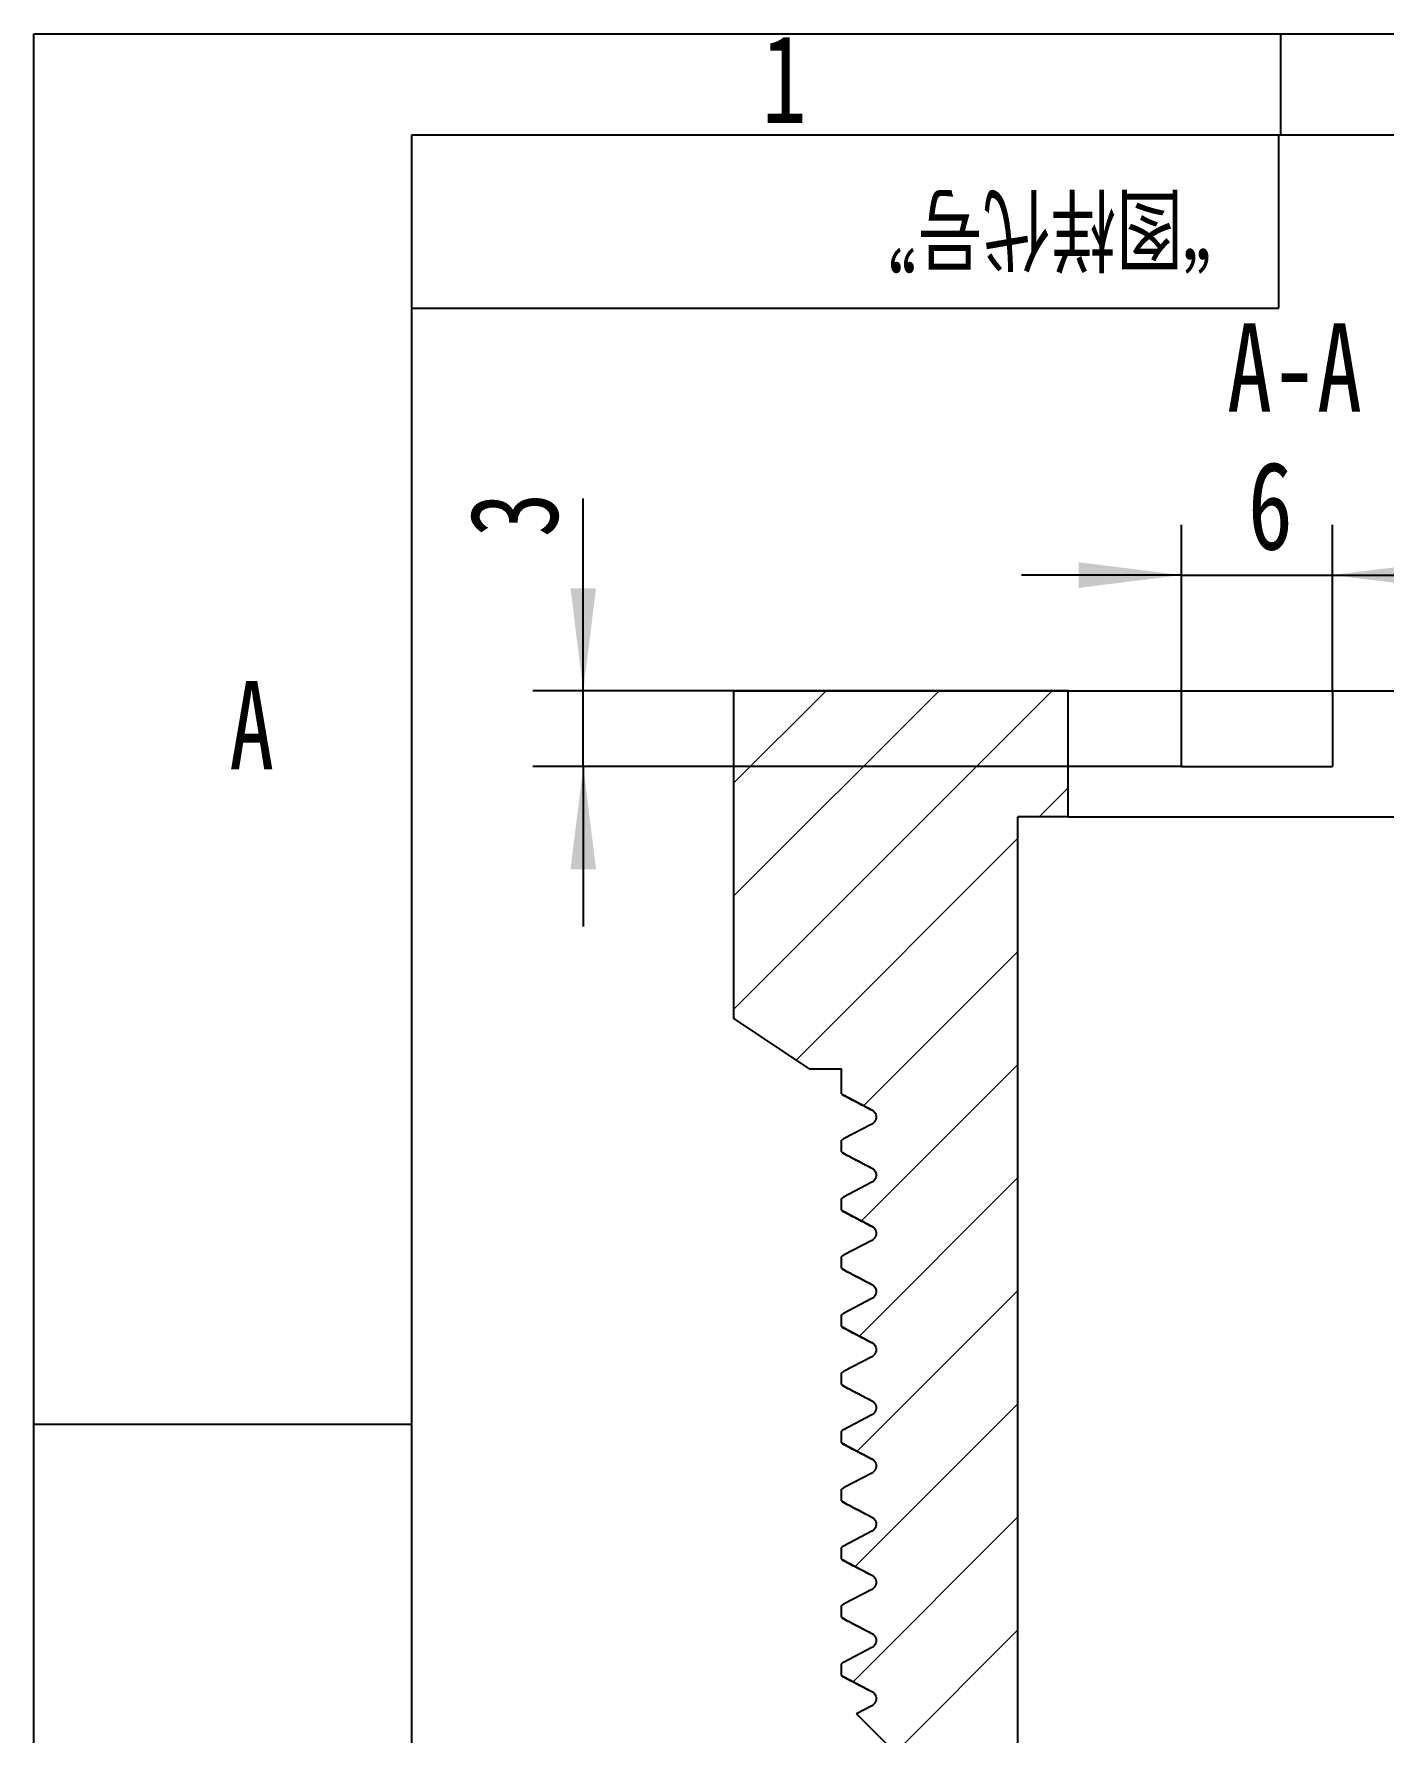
# Model space of a CAD drawing. Header units: millimetres. Extents: x 0 to 297, y 0 to 210.
# Drawn here: x 0 to 53.6, y 142.8 to 210.2 of the extents above; entities that cross this region are included whole.
import ezdxf

# ---------------------------------------------------------------- set-up
doc = ezdxf.new("R2010")
doc.units = ezdxf.units.MM
doc.layers.add('图框', color=7, linetype='Continuous')
doc.layers.add('粗实线层', color=7, linetype='Continuous', lineweight=25)
doc.styles.add('SLDTEXTSTYLE1', font='HYSWLONGFANGSONG.TTF')
doc.styles.add('SLDTEXTSTYLE2', font='长仿宋体', dxfattribs={"bigfont": 'bigfont'})
doc.dimstyles.new('SLDDIMSTYLE2', dxfattribs={"dimtxt": 3.5, "dimasz": 4.08, "dimexe": 0, "dimexo": 0.0625, "dimgap": 0.875, "dimtad": 2, "dimrnd": 1e-09, "dimzin": 12, "dimdsep": 46, "dimtxsty": 'SLDTEXTSTYLE1', "dimsah": 1, "dimcen": 0.09, "dimadec": 0, "dimazin": 3, "dimtfac": 1, "dimtmove": 0, "dimatfit": 0, "dimfxl": 0, "dimfrac": 2, "dimtolj": 1, "dimtzin": 12, "dimarcsym": 0})

# ---------------------------------------------------------------- blocks, each defined once
blk = doc.blocks.new('_D_14')
at = {"layer": '图框'}
for p, q in [((45.568, 184.107), (45.568, 190.71)), ((51.568, 184.107), (51.568, 190.71)), ((45.568, 188.71), (39.218, 188.71)), ((45.568, 188.71), (51.568, 188.71)), ((51.568, 188.71), (57.918, 188.71))]:
    blk.add_line(p, q, dxfattribs=at)
for points in [[(45.568, 188.71), (41.488, 189.218), (41.488, 188.202)], [(51.568, 188.71), (55.648, 188.202), (55.648, 189.218)]]:
    blk.add_solid(points, dxfattribs=at)
at = {"layer": '图框', "insert": (48.201, 193.222), "char_height": 3.5, "attachment_point": 1, "style": 'SLDTEXTSTYLE1'}
blk.add_mtext('6', dxfattribs=at)
blk = doc.blocks.new('_D_15')
at = {"layer": '图框'}
for p, q in [((21.812, 184.107), (21.812, 191.745)), ((41.068, 184.107), (19.812, 184.107)), ((21.812, 181.107), (21.812, 184.107)), ((45.568, 181.107), (19.812, 181.107)), ((21.812, 181.107), (21.812, 174.757))]:
    blk.add_line(p, q, dxfattribs=at)
for points in [[(21.812, 184.107), (22.32, 188.187), (21.304, 188.187)], [(21.812, 181.107), (21.304, 177.027), (22.32, 177.027)]]:
    blk.add_solid(points, dxfattribs=at)
at = {"layer": '图框', "insert": (17.3, 190.209), "char_height": 3.5, "attachment_point": 1, "rotation": 90, "style": 'SLDTEXTSTYLE1'}
blk.add_mtext('3', dxfattribs=at)

msp = doc.modelspace()

# ---------------------------------------------------------------- hatches: boundary and pattern name
at = {"layer": '图框', "linetype": 'Continuous', "lineweight": 18}
h = msp.add_hatch(dxfattribs=at)
h.set_pattern_fill('ANSI31', color=256, angle=3e-322, style=0)
edge = h.paths.add_edge_path(flags=0)
edge.add_line((27.7834955, 184.1067164), (27.7834955, 171.1067164))
edge.add_line((27.7834955, 171.1067164), (30.7834955, 169.1067164))
edge.add_line((30.7834955, 169.1067164), (32.0681052, 169.1067164))
edge.add_line((32.0681052, 169.1067164), (32.0681052, 168.120132))
edge.add_spline(control_points=[(32.0681052, 168.120132), (32.0894789, 168.100061), (32.1132146, 168.0833169), (32.1387309, 168.070034)], knot_values=[0, 0, 0, 0, 0.255892698, 0.255892698, 0.255892698, 0.255892698], weights=[0.944747067, 0.9568310271, 0.9752486714, 1], degree=3, periodic=0)
edge.add_line((32.1387309, 168.070034), (33.2752514, 167.4783989))
edge.add_spline(control_points=[(33.2752514, 167.4783989), (33.534583, 167.3433993), (33.534583, 167.0510335), (33.2752514, 166.916034)], knot_values=[0, 0, 0, 0, 1, 1, 1, 1], weights=[1, 0.6411657422, 0.6411657422, 1], degree=3, periodic=0)
edge.add_line((33.2752514, 166.916034), (32.1387309, 166.3243989))
edge.add_spline(control_points=[(32.1387309, 166.3243989), (32.1132146, 166.3111159), (32.0894789, 166.2943718), (32.0681052, 166.2743008)], knot_values=[0, 0, 0, 0, 0.255892698, 0.255892698, 0.255892698, 0.255892698], weights=[1, 0.9752486714, 0.9568310271, 0.944747067], degree=3, periodic=0)
edge.add_line((32.0681052, 166.2743008), (32.0681052, 165.811132))
edge.add_spline(control_points=[(32.0681052, 165.811132), (32.0894789, 165.791061), (32.1132146, 165.7743169), (32.1387309, 165.761034)], knot_values=[0, 0, 0, 0, 0.255892698, 0.255892698, 0.255892698, 0.255892698], weights=[0.944747067, 0.9568310271, 0.9752486714, 1], degree=3, periodic=0)
edge.add_line((32.1387309, 165.761034), (33.2752514, 165.1693989))
edge.add_spline(control_points=[(33.2752514, 165.1693989), (33.534583, 165.0343993), (33.534583, 164.7420335), (33.2752514, 164.607034)], knot_values=[0, 0, 0, 0, 1, 1, 1, 1], weights=[1, 0.6411657422, 0.6411657422, 1], degree=3, periodic=0)
edge.add_line((33.2752514, 164.607034), (32.1387309, 164.0153989))
edge.add_spline(control_points=[(32.1387309, 164.0153989), (32.1132146, 164.0021159), (32.0894789, 163.9853718), (32.0681052, 163.9653008)], knot_values=[0, 0, 0, 0, 0.255892698, 0.255892698, 0.255892698, 0.255892698], weights=[1, 0.9752486714, 0.9568310271, 0.944747067], degree=3, periodic=0)
edge.add_line((32.0681052, 163.9653008), (32.0681052, 163.502132))
edge.add_spline(control_points=[(32.0681052, 163.502132), (32.0894789, 163.482061), (32.1132146, 163.4653169), (32.1387309, 163.452034)], knot_values=[0, 0, 0, 0, 0.255892698, 0.255892698, 0.255892698, 0.255892698], weights=[0.944747067, 0.9568310271, 0.9752486714, 1], degree=3, periodic=0)
edge.add_line((32.1387309, 163.452034), (33.2752514, 162.8603989))
edge.add_spline(control_points=[(33.2752514, 162.8603989), (33.534583, 162.7253993), (33.534583, 162.4330335), (33.2752514, 162.298034)], knot_values=[0, 0, 0, 0, 1, 1, 1, 1], weights=[1, 0.6411657422, 0.6411657422, 1], degree=3, periodic=0)
edge.add_line((33.2752514, 162.298034), (32.1387309, 161.7063989))
edge.add_spline(control_points=[(32.1387309, 161.7063989), (32.1132146, 161.6931159), (32.0894789, 161.6763718), (32.0681052, 161.6563008)], knot_values=[0, 0, 0, 0, 0.255892698, 0.255892698, 0.255892698, 0.255892698], weights=[1, 0.9752486714, 0.9568310271, 0.944747067], degree=3, periodic=0)
edge.add_line((32.0681052, 161.6563008), (32.0681052, 161.193132))
edge.add_spline(control_points=[(32.0681052, 161.193132), (32.0894789, 161.173061), (32.1132146, 161.1563169), (32.1387309, 161.143034)], knot_values=[0, 0, 0, 0, 0.255892698, 0.255892698, 0.255892698, 0.255892698], weights=[0.944747067, 0.9568310271, 0.9752486714, 1], degree=3, periodic=0)
edge.add_line((32.1387309, 161.143034), (33.2752514, 160.5513989))
edge.add_spline(control_points=[(33.2752514, 160.5513989), (33.534583, 160.4163993), (33.534583, 160.1240335), (33.2752514, 159.989034)], knot_values=[0, 0, 0, 0, 1, 1, 1, 1], weights=[1, 0.6411657422, 0.6411657422, 1], degree=3, periodic=0)
edge.add_line((33.2752514, 159.989034), (32.1387309, 159.3973989))
edge.add_spline(control_points=[(32.1387309, 159.3973989), (32.1132146, 159.3841159), (32.0894789, 159.3673718), (32.0681052, 159.3473008)], knot_values=[0, 0, 0, 0, 0.255892698, 0.255892698, 0.255892698, 0.255892698], weights=[1, 0.9752486714, 0.9568310271, 0.944747067], degree=3, periodic=0)
edge.add_line((32.0681052, 159.3473008), (32.0681052, 158.884132))
edge.add_spline(control_points=[(32.0681052, 158.884132), (32.0894789, 158.864061), (32.1132146, 158.8473169), (32.1387309, 158.834034)], knot_values=[0, 0, 0, 0, 0.255892698, 0.255892698, 0.255892698, 0.255892698], weights=[0.944747067, 0.9568310271, 0.9752486714, 1], degree=3, periodic=0)
edge.add_line((32.1387309, 158.834034), (33.2752514, 158.2423989))
edge.add_spline(control_points=[(33.2752514, 158.2423989), (33.534583, 158.1073993), (33.534583, 157.8150335), (33.2752514, 157.680034)], knot_values=[0, 0, 0, 0, 1, 1, 1, 1], weights=[1, 0.6411657422, 0.6411657422, 1], degree=3, periodic=0)
edge.add_line((33.2752514, 157.680034), (32.1387309, 157.0883989))
edge.add_spline(control_points=[(32.1387309, 157.0883989), (32.1132146, 157.0751159), (32.0894789, 157.0583718), (32.0681052, 157.0383008)], knot_values=[0, 0, 0, 0, 0.255892698, 0.255892698, 0.255892698, 0.255892698], weights=[1, 0.9752486714, 0.9568310271, 0.944747067], degree=3, periodic=0)
edge.add_line((32.0681052, 157.0383008), (32.0681052, 156.575132))
edge.add_spline(control_points=[(32.0681052, 156.575132), (32.0894789, 156.555061), (32.1132146, 156.5383169), (32.1387309, 156.525034)], knot_values=[0, 0, 0, 0, 0.255892698, 0.255892698, 0.255892698, 0.255892698], weights=[0.944747067, 0.9568310271, 0.9752486714, 1], degree=3, periodic=0)
edge.add_line((32.1387309, 156.525034), (33.2752514, 155.9333989))
edge.add_spline(control_points=[(33.2752514, 155.9333989), (33.534583, 155.7983993), (33.534583, 155.5060335), (33.2752514, 155.371034)], knot_values=[0, 0, 0, 0, 1, 1, 1, 1], weights=[1, 0.6411657422, 0.6411657422, 1], degree=3, periodic=0)
edge.add_line((33.2752514, 155.371034), (32.1387309, 154.7793989))
edge.add_spline(control_points=[(32.1387309, 154.7793989), (32.1132146, 154.7661159), (32.0894789, 154.7493718), (32.0681052, 154.7293008)], knot_values=[0, 0, 0, 0, 0.255892698, 0.255892698, 0.255892698, 0.255892698], weights=[1, 0.9752486714, 0.9568310271, 0.944747067], degree=3, periodic=0)
edge.add_line((32.0681052, 154.7293008), (32.0681052, 154.266132))
edge.add_spline(control_points=[(32.0681052, 154.266132), (32.0894789, 154.246061), (32.1132146, 154.2293169), (32.1387309, 154.216034)], knot_values=[0, 0, 0, 0, 0.255892698, 0.255892698, 0.255892698, 0.255892698], weights=[0.944747067, 0.9568310271, 0.9752486714, 1], degree=3, periodic=0)
edge.add_line((32.1387309, 154.216034), (33.2752514, 153.6243989))
edge.add_spline(control_points=[(33.2752514, 153.6243989), (33.534583, 153.4893993), (33.534583, 153.1970335), (33.2752514, 153.062034)], knot_values=[0, 0, 0, 0, 1, 1, 1, 1], weights=[1, 0.6411657422, 0.6411657422, 1], degree=3, periodic=0)
edge.add_line((33.2752514, 153.062034), (32.1387309, 152.4703989))
edge.add_spline(control_points=[(32.1387309, 152.4703989), (32.1132146, 152.4571159), (32.0894789, 152.4403718), (32.0681052, 152.4203008)], knot_values=[0, 0, 0, 0, 0.255892698, 0.255892698, 0.255892698, 0.255892698], weights=[1, 0.9752486714, 0.9568310271, 0.944747067], degree=3, periodic=0)
edge.add_line((32.0681052, 152.4203008), (32.0681052, 151.957132))
edge.add_spline(control_points=[(32.0681052, 151.957132), (32.0894789, 151.937061), (32.1132146, 151.9203169), (32.1387309, 151.907034)], knot_values=[0, 0, 0, 0, 0.255892698, 0.255892698, 0.255892698, 0.255892698], weights=[0.944747067, 0.9568310271, 0.9752486714, 1], degree=3, periodic=0)
edge.add_line((32.1387309, 151.907034), (33.2752514, 151.3153989))
edge.add_spline(control_points=[(33.2752514, 151.3153989), (33.534583, 151.1803993), (33.534583, 150.8880335), (33.2752514, 150.753034)], knot_values=[0, 0, 0, 0, 1, 1, 1, 1], weights=[1, 0.6411657422, 0.6411657422, 1], degree=3, periodic=0)
edge.add_line((33.2752514, 150.753034), (32.1387309, 150.1613989))
edge.add_spline(control_points=[(32.1387309, 150.1613989), (32.1132146, 150.1481159), (32.0894789, 150.1313718), (32.0681052, 150.1113008)], knot_values=[0, 0, 0, 0, 0.255892698, 0.255892698, 0.255892698, 0.255892698], weights=[1, 0.9752486714, 0.9568310271, 0.944747067], degree=3, periodic=0)
edge.add_line((32.0681052, 150.1113008), (32.0681052, 149.648132))
edge.add_spline(control_points=[(32.0681052, 149.648132), (32.0894789, 149.628061), (32.1132146, 149.6113169), (32.1387309, 149.598034)], knot_values=[0, 0, 0, 0, 0.255892698, 0.255892698, 0.255892698, 0.255892698], weights=[0.944747067, 0.9568310271, 0.9752486714, 1], degree=3, periodic=0)
edge.add_line((32.1387309, 149.598034), (33.2752514, 149.0063989))
edge.add_spline(control_points=[(33.2752514, 149.0063989), (33.534583, 148.8713993), (33.534583, 148.5790335), (33.2752514, 148.444034)], knot_values=[0, 0, 0, 0, 1, 1, 1, 1], weights=[1, 0.6411657422, 0.6411657422, 1], degree=3, periodic=0)
edge.add_line((33.2752514, 148.444034), (32.1387309, 147.8523989))
edge.add_spline(control_points=[(32.1387309, 147.8523989), (32.1132146, 147.8391159), (32.0894789, 147.8223718), (32.0681052, 147.8023008)], knot_values=[0, 0, 0, 0, 0.255892698, 0.255892698, 0.255892698, 0.255892698], weights=[1, 0.9752486714, 0.9568310271, 0.944747067], degree=3, periodic=0)
edge.add_line((32.0681052, 147.8023008), (32.0681052, 147.339132))
edge.add_spline(control_points=[(32.0681052, 147.339132), (32.0894789, 147.319061), (32.1132146, 147.3023169), (32.1387309, 147.289034)], knot_values=[0, 0, 0, 0, 0.255892698, 0.255892698, 0.255892698, 0.255892698], weights=[0.944747067, 0.9568310271, 0.9752486714, 1], degree=3, periodic=0)
edge.add_line((32.1387309, 147.289034), (33.2752514, 146.6973989))
edge.add_spline(control_points=[(33.2752514, 146.6973989), (33.534583, 146.5623993), (33.534583, 146.2700335), (33.2752514, 146.135034)], knot_values=[0, 0, 0, 0, 1, 1, 1, 1], weights=[1, 0.6411657422, 0.6411657422, 1], degree=3, periodic=0)
edge.add_line((33.2752514, 146.135034), (32.1387309, 145.5433989))
edge.add_spline(control_points=[(32.1387309, 145.5433989), (32.1132146, 145.5301159), (32.0894789, 145.5133718), (32.0681052, 145.4933008)], knot_values=[0, 0, 0, 0, 0.255892698, 0.255892698, 0.255892698, 0.255892698], weights=[1, 0.9752486714, 0.9568310271, 0.944747067], degree=3, periodic=0)
edge.add_line((32.0681052, 145.4933008), (32.0681052, 145.030132))
edge.add_spline(control_points=[(32.0681052, 145.030132), (32.0894789, 145.010061), (32.1132146, 144.9933169), (32.1387309, 144.980034)], knot_values=[0, 0, 0, 0, 0.255892698, 0.255892698, 0.255892698, 0.255892698], weights=[0.944747067, 0.9568310271, 0.9752486714, 1], degree=3, periodic=0)
edge.add_line((32.1387309, 144.980034), (33.2752514, 144.3883989))
edge.add_spline(control_points=[(33.2752514, 144.3883989), (33.534583, 144.2533993), (33.534583, 143.9610335), (33.2752514, 143.826034)], knot_values=[0, 0, 0, 0, 1, 1, 1, 1], weights=[1, 0.6411657422, 0.6411657422, 1], degree=3, periodic=0)
edge.add_line((33.2752514, 143.826034), (32.665963, 143.5088586))
edge.add_line((32.665963, 143.5088586), (34.0681052, 142.1067164))
edge.add_line((34.0681052, 142.1067164), (37.5681052, 142.1067164))
edge.add_line((37.5681052, 142.1067164), (37.5681052, 119.6067164))
edge.add_line((37.5681052, 119.6067164), (37.8325957, 118.1067164))
edge.add_line((37.8325957, 118.1067164), (38.1681052, 118.1067164))
edge.add_line((38.1681052, 118.1067164), (38.1681052, 121.1067164))
edge.add_line((38.1681052, 121.1067164), (39.0681052, 121.1067164))
edge.add_line((39.0681052, 121.1067164), (39.0681052, 179.1067164))
edge.add_line((39.0681052, 179.1067164), (41.0681052, 179.1067164))
edge.add_line((41.0681052, 179.1067164), (41.0681052, 184.1067164))
edge.add_line((41.0681052, 184.1067164), (27.7834955, 184.1067164))

# ---------------------------------------------------------------- linework, layer by layer
at = {"color": 7, "linetype": 'Continuous', "lineweight": 25}
for p, q in [((27.7834955, 184.1067164), (27.7834955, 171.1067164)), ((41.0681052, 184.1067164), (27.7834955, 184.1067164)), ((41.0681052, 179.1067164), (41.0681052, 184.1067164)), ((45.5681052, 184.1067164), (41.0681052, 184.1067164)), ((45.5681052, 181.1067164), (45.5681052, 184.1067164)), ((51.5681052, 184.1067164), (45.5681052, 184.1067164)), ((51.5681052, 184.1067164), (51.5681052, 181.1067164)), ((56.0681052, 184.1067164), (51.5681052, 184.1067164)), ((45.5681052, 181.1067164), (51.5681052, 181.1067164)), ((39.0681052, 121.1067164), (39.0681052, 179.1067164)), ((41.0681052, 179.1067164), (39.0681052, 179.1067164)), ((41.0681052, 179.1067164), (56.0681052, 179.1067164)), ((27.7834955, 171.1067164), (30.7834955, 169.1067164)), ((30.7834955, 169.1067164), (32.0681052, 169.1067164)), ((32.0681052, 168.120132), (32.0681052, 169.1067164)), ((32.0681052, 168.120132), (32.0917134, 168.1108343)), ((32.0724305, 168.1119665), (32.0839887, 168.1025675)), ((32.1387309, 168.070034), (33.2752514, 167.4783989)), ((33.2907102, 167.4623099), (33.3790712, 167.3854002)), ((33.2752514, 166.916034), (32.1387309, 166.3243989)), ((32.0681052, 165.811132), (32.0681052, 166.2743008)), ((32.0681052, 165.811132), (32.0917134, 165.8018343)), ((32.0724305, 165.8029665), (32.0839887, 165.7935675)), ((32.1387309, 165.761034), (33.2752514, 165.1693989)), ((33.2752514, 164.607034), (32.1387309, 164.0153989)), ((33.2907102, 165.1533099), (33.3790712, 165.0764002)), ((32.0681052, 163.502132), (32.0681052, 163.9653008)), ((32.0681052, 163.502132), (32.0917134, 163.4928343)), ((32.0724305, 163.4939665), (32.0839887, 163.4845675)), ((32.1387309, 163.452034), (33.2752514, 162.8603989)), ((33.2907102, 162.8443099), (33.3790712, 162.7674002)), ((33.2752514, 162.298034), (32.1387309, 161.7063989)), ((32.0681052, 161.193132), (32.0681052, 161.6563008)), ((32.0681052, 161.193132), (32.0917134, 161.1838343)), ((32.0724305, 161.1849665), (32.0839887, 161.1755675)), ((32.1387309, 161.143034), (33.2752514, 160.5513989)), ((33.2907102, 160.5353099), (33.3790712, 160.4584002)), ((33.2752514, 159.989034), (32.1387309, 159.3973989)), ((32.0681052, 158.884132), (32.0681052, 159.3473008)), ((32.0681052, 158.884132), (32.0917134, 158.8748343)), ((32.0724305, 158.8759665), (32.0839887, 158.8665675)), ((32.1387309, 158.834034), (33.2752514, 158.2423989)), ((33.2907102, 158.2263099), (33.3790712, 158.1494002)), ((33.2752514, 157.680034), (32.1387309, 157.0883989)), ((32.0681052, 156.575132), (32.0681052, 157.0383008)), ((32.0681052, 156.575132), (32.0917134, 156.5658343)), ((32.0724305, 156.5669665), (32.0839887, 156.5575675)), ((32.1387309, 156.525034), (33.2752514, 155.9333989)), ((33.2907102, 155.9173099), (33.3790712, 155.8404002)), ((33.2752514, 155.371034), (32.1387309, 154.7793989)), ((32.0681052, 154.266132), (32.0681052, 154.7293008)), ((32.0681052, 154.266132), (32.0917134, 154.2568343)), ((32.0724305, 154.2579665), (32.0839887, 154.2485675)), ((32.1387309, 154.216034), (33.2752514, 153.6243989)), ((33.2752514, 153.062034), (32.1387309, 152.4703989)), ((33.2907102, 153.6083099), (33.3790712, 153.5314002)), ((32.0681052, 151.957132), (32.0681052, 152.4203008)), ((32.0681052, 151.957132), (32.0917134, 151.9478343)), ((32.0724305, 151.9489665), (32.0839887, 151.9395675)), ((32.1387309, 151.907034), (33.2752514, 151.3153989)), ((33.2907102, 151.2993099), (33.3790712, 151.2224002)), ((33.2752514, 150.753034), (32.1387309, 150.1613989)), ((32.0681052, 149.648132), (32.0681052, 150.1113008)), ((32.0681052, 149.648132), (32.0917134, 149.6388343)), ((32.0724305, 149.6399665), (32.0839887, 149.6305675)), ((32.1387309, 149.598034), (33.2752514, 149.0063989)), ((33.2907102, 148.9903099), (33.3790712, 148.9134002)), ((33.2752514, 148.444034), (32.1387309, 147.8523989)), ((32.0681052, 147.339132), (32.0681052, 147.8023008)), ((32.0681052, 147.339132), (32.0917134, 147.3298343)), ((32.0724305, 147.3309665), (32.0839887, 147.3215675)), ((32.1387309, 147.289034), (33.2752514, 146.6973989)), ((33.2907102, 146.6813099), (33.3790712, 146.6044002)), ((33.2752514, 146.135034), (32.1387309, 145.5433989)), ((32.0681052, 145.030132), (32.0681052, 145.4933008)), ((32.0681052, 145.030132), (32.091971, 145.0207329)), ((32.0725332, 145.0218698), (32.0841956, 145.0123952)), ((32.1387309, 144.980034), (33.2752514, 144.3883989)), ((33.2907102, 144.3723099), (33.3790712, 144.2954002)), ((33.2752514, 143.826034), (32.665963, 143.5088586)), ((34.0681052, 142.1067164), (32.665963, 143.5088586))]:
    msp.add_line(p, q, dxfattribs=at)
at = {"color": 8, "linetype": 'Continuous', "lineweight": 25}
for p, q in [((32.1754868, 168.0554961), (32.1387309, 168.070034)), ((32.1754868, 165.7464961), (32.1387309, 165.761034)), ((32.1754868, 163.4374961), (32.1387309, 163.452034)), ((32.1754868, 161.1284961), (32.1387309, 161.143034)), ((32.1754868, 158.8194961), (32.1387309, 158.834034)), ((32.1754868, 156.5104961), (32.1387309, 156.525034)), ((32.1754868, 154.2014961), (32.1387309, 154.216034)), ((32.1754868, 151.8924961), (32.1387309, 151.907034)), ((32.1754868, 149.5834961), (32.1387309, 149.598034)), ((32.1754868, 147.2744961), (32.1387309, 147.289034)), ((32.1768428, 144.9649597), (32.1387309, 144.980034))]:
    msp.add_line(p, q, dxfattribs=at)
at = {"color": 7, "linetype": 'Continuous', "lineweight": 25}
for points in [[(32.0681052, 168.120132), (32.0897523, 168.0998043), (32.1138462, 168.0829881), (32.1387309, 168.070034)], [(32.1387309, 166.3243989), (32.1138462, 166.3114447), (32.0897523, 166.2946285), (32.0681052, 166.2743008)], [(32.0681052, 165.811132), (32.0897523, 165.7908043), (32.1138462, 165.7739881), (32.1387309, 165.761034)], [(32.1387309, 164.0153989), (32.1138462, 164.0024447), (32.0897523, 163.9856285), (32.0681052, 163.9653008)], [(32.0681052, 163.502132), (32.0897523, 163.4818043), (32.1138462, 163.4649881), (32.1387309, 163.452034)], [(32.1387309, 161.7063989), (32.1138462, 161.6934447), (32.0897523, 161.6766285), (32.0681052, 161.6563008)], [(32.0681052, 161.193132), (32.0897523, 161.1728043), (32.1138462, 161.1559881), (32.1387309, 161.143034)], [(32.1387309, 159.3973989), (32.1138462, 159.3844447), (32.0897523, 159.3676285), (32.0681052, 159.3473008)], [(32.0681052, 158.884132), (32.0897523, 158.8638043), (32.1138462, 158.8469881), (32.1387309, 158.834034)], [(32.1387309, 157.0883989), (32.1138462, 157.0754447), (32.0897523, 157.0586285), (32.0681052, 157.0383008)], [(32.0681052, 156.575132), (32.0897523, 156.5548043), (32.1138462, 156.5379881), (32.1387309, 156.525034)], [(32.1387309, 154.7793989), (32.1138462, 154.7664447), (32.0897523, 154.7496285), (32.0681052, 154.7293008)], [(32.0681052, 154.266132), (32.0897523, 154.2458043), (32.1138462, 154.2289881), (32.1387309, 154.216034)], [(32.1387309, 152.4703989), (32.1138462, 152.4574447), (32.0897523, 152.4406285), (32.0681052, 152.4203008)], [(32.0681052, 151.957132), (32.0897523, 151.9368043), (32.1138462, 151.9199881), (32.1387309, 151.907034)], [(32.1387309, 150.1613989), (32.1138462, 150.1484447), (32.0897523, 150.1316285), (32.0681052, 150.1113008)], [(32.0681052, 149.648132), (32.0897523, 149.6278043), (32.1138462, 149.6109881), (32.1387309, 149.598034)], [(32.1387309, 147.8523989), (32.1138462, 147.8394447), (32.0897523, 147.8226285), (32.0681052, 147.8023008)], [(32.0681052, 147.339132), (32.0897523, 147.3188043), (32.1138462, 147.3019881), (32.1387309, 147.289034)], [(32.1387309, 145.5433989), (32.1138462, 145.5304447), (32.0897523, 145.5136285), (32.0681052, 145.4933008)], [(32.0681052, 145.030132), (32.0897523, 145.0098043), (32.1138462, 144.9929881), (32.1387309, 144.980034)]]:
    msp.add_open_spline(points, degree=3, dxfattribs=at)
for points, knots in [([(32.0839887, 168.1025675), (32.0927368, 168.0950344), (32.1139587, 168.0767598), (32.1385955, 168.0631106), (32.1530766, 168.0550879)], [0, 0, 0, 0, 0.4122157898, 1, 1, 1, 1]), ([(32.153003, 168.0551265), (32.3426094, 167.9563348), (32.7218123, 167.7587566), (33.1010073, 167.5611623), (33.2905999, 167.4623678)], [0, 0, 0, 0, 0.500013197, 1, 1, 1, 1]), ([(33.2752514, 167.4783989), (33.31682, 167.4567596), (33.3598076, 167.4221776), (33.4250591, 167.3245454), (33.4458771, 167.2613365), (33.4458771, 167.1330963), (33.4250591, 167.0698875), (33.3598076, 166.9722552), (33.31682, 166.9376733), (33.2752514, 166.916034)], [0, 0, 0, 0, 0.25, 0.25, 0.5, 0.5, 0.75, 0.75, 1, 1, 1, 1]), ([(32.0839887, 165.7935675), (32.0927368, 165.7860344), (32.1139587, 165.7677598), (32.1385955, 165.7541106), (32.1530766, 165.7460879)], [0, 0, 0, 0, 0.4122157898, 1, 1, 1, 1]), ([(32.153003, 165.7461265), (32.3426094, 165.6473348), (32.7218123, 165.4497566), (33.1010073, 165.2521623), (33.2905999, 165.1533678)], [0, 0, 0, 0, 0.500013197, 1, 1, 1, 1]), ([(33.2752514, 165.1693989), (33.31682, 165.1477596), (33.3598076, 165.1131776), (33.4250591, 165.0155454), (33.4458771, 164.9523365), (33.4458771, 164.8240963), (33.4250591, 164.7608875), (33.3598076, 164.6632552), (33.31682, 164.6286733), (33.2752514, 164.607034)], [0, 0, 0, 0, 0.25, 0.25, 0.5, 0.5, 0.75, 0.75, 1, 1, 1, 1]), ([(32.0839887, 163.4845675), (32.0927368, 163.4770344), (32.1139587, 163.4587598), (32.1385955, 163.4451106), (32.1530766, 163.4370879)], [0, 0, 0, 0, 0.4122157898, 1, 1, 1, 1]), ([(32.153003, 163.4371265), (32.3426094, 163.3383348), (32.7218123, 163.1407566), (33.1010073, 162.9431623), (33.2905999, 162.8443678)], [0, 0, 0, 0, 0.500013197, 1, 1, 1, 1]), ([(33.2752514, 162.8603989), (33.31682, 162.8387596), (33.3598076, 162.8041776), (33.4250591, 162.7065454), (33.4458771, 162.6433365), (33.4458771, 162.5150963), (33.4250591, 162.4518875), (33.3598076, 162.3542552), (33.31682, 162.3196733), (33.2752514, 162.298034)], [0, 0, 0, 0, 0.25, 0.25, 0.5, 0.5, 0.75, 0.75, 1, 1, 1, 1]), ([(32.0839887, 161.1755675), (32.0927368, 161.1680344), (32.1139587, 161.1497598), (32.1385955, 161.1361106), (32.1530766, 161.1280879)], [0, 0, 0, 0, 0.4122157898, 1, 1, 1, 1]), ([(32.153003, 161.1281265), (32.3426094, 161.0293348), (32.7218123, 160.8317566), (33.1010073, 160.6341623), (33.2905999, 160.5353678)], [0, 0, 0, 0, 0.500013197, 1, 1, 1, 1]), ([(33.2752514, 160.5513989), (33.31682, 160.5297596), (33.3598076, 160.4951776), (33.4250591, 160.3975454), (33.4458771, 160.3343365), (33.4458771, 160.2060963), (33.4250591, 160.1428875), (33.3598076, 160.0452552), (33.31682, 160.0106733), (33.2752514, 159.989034)], [0, 0, 0, 0, 0.25, 0.25, 0.5, 0.5, 0.75, 0.75, 1, 1, 1, 1]), ([(32.0839887, 158.8665675), (32.0927368, 158.8590344), (32.1139587, 158.8407598), (32.1385955, 158.8271106), (32.1530766, 158.8190879)], [0, 0, 0, 0, 0.4122157898, 1, 1, 1, 1]), ([(32.153003, 158.8191265), (32.3426094, 158.7203348), (32.7218123, 158.5227566), (33.1010073, 158.3251623), (33.2905999, 158.2263678)], [0, 0, 0, 0, 0.500013197, 1, 1, 1, 1]), ([(33.2752514, 158.2423989), (33.31682, 158.2207596), (33.3598076, 158.1861776), (33.4250591, 158.0885454), (33.4458771, 158.0253365), (33.4458771, 157.8970963), (33.4250591, 157.8338875), (33.3598076, 157.7362552), (33.31682, 157.7016733), (33.2752514, 157.680034)], [0, 0, 0, 0, 0.25, 0.25, 0.5, 0.5, 0.75, 0.75, 1, 1, 1, 1]), ([(32.0839887, 156.5575675), (32.0927368, 156.5500344), (32.1139587, 156.5317598), (32.1385955, 156.5181106), (32.1530766, 156.5100879)], [0, 0, 0, 0, 0.4122157898, 1, 1, 1, 1]), ([(32.153003, 156.5101265), (32.3426094, 156.4113348), (32.7218123, 156.2137566), (33.1010073, 156.0161623), (33.2905999, 155.9173678)], [0, 0, 0, 0, 0.500013197, 1, 1, 1, 1]), ([(33.2752514, 155.9333989), (33.31682, 155.9117596), (33.3598076, 155.8771776), (33.4250591, 155.7795454), (33.4458771, 155.7163365), (33.4458771, 155.5880963), (33.4250591, 155.5248875), (33.3598076, 155.4272552), (33.31682, 155.3926733), (33.2752514, 155.371034)], [0, 0, 0, 0, 0.25, 0.25, 0.5, 0.5, 0.75, 0.75, 1, 1, 1, 1]), ([(32.0839887, 154.2485675), (32.0927368, 154.2410344), (32.1139587, 154.2227598), (32.1385955, 154.2091106), (32.1530766, 154.2010879)], [0, 0, 0, 0, 0.4122157898, 1, 1, 1, 1]), ([(32.153003, 154.2011265), (32.3426094, 154.1023348), (32.7218123, 153.9047566), (33.1010073, 153.7071623), (33.2905999, 153.6083678)], [0, 0, 0, 0, 0.500013197, 1, 1, 1, 1]), ([(33.2752514, 153.6243989), (33.31682, 153.6027596), (33.3598076, 153.5681776), (33.4250591, 153.4705454), (33.4458771, 153.4073365), (33.4458771, 153.2790963), (33.4250591, 153.2158875), (33.3598076, 153.1182552), (33.31682, 153.0836733), (33.2752514, 153.062034)], [0, 0, 0, 0, 0.25, 0.25, 0.5, 0.5, 0.75, 0.75, 1, 1, 1, 1]), ([(32.0839887, 151.9395675), (32.0927368, 151.9320344), (32.1139587, 151.9137598), (32.1385955, 151.9001106), (32.1530766, 151.8920879)], [0, 0, 0, 0, 0.4122157898, 1, 1, 1, 1]), ([(32.153003, 151.8921265), (32.3426094, 151.7933348), (32.7218123, 151.5957566), (33.1010073, 151.3981623), (33.2905999, 151.2993678)], [0, 0, 0, 0, 0.500013197, 1, 1, 1, 1]), ([(33.2752514, 151.3153989), (33.31682, 151.2937596), (33.3598076, 151.2591776), (33.4250591, 151.1615454), (33.4458771, 151.0983365), (33.4458771, 150.9700963), (33.4250591, 150.9068875), (33.3598076, 150.8092552), (33.31682, 150.7746733), (33.2752514, 150.753034)], [0, 0, 0, 0, 0.25, 0.25, 0.5, 0.5, 0.75, 0.75, 1, 1, 1, 1]), ([(32.0839887, 149.6305675), (32.0927368, 149.6230344), (32.1139587, 149.6047598), (32.1385955, 149.5911106), (32.1530766, 149.5830879)], [0, 0, 0, 0, 0.4122157898, 1, 1, 1, 1]), ([(32.153003, 149.5831265), (32.3426094, 149.4843348), (32.7218123, 149.2867566), (33.1010073, 149.0891623), (33.2905999, 148.9903678)], [0, 0, 0, 0, 0.500013197, 1, 1, 1, 1]), ([(33.2752514, 149.0063989), (33.31682, 148.9847596), (33.3598076, 148.9501776), (33.4250591, 148.8525454), (33.4458771, 148.7893365), (33.4458771, 148.6610963), (33.4250591, 148.5978875), (33.3598076, 148.5002552), (33.31682, 148.4656733), (33.2752514, 148.444034)], [0, 0, 0, 0, 0.25, 0.25, 0.5, 0.5, 0.75, 0.75, 1, 1, 1, 1]), ([(32.0839887, 147.3215675), (32.0927368, 147.3140344), (32.1139587, 147.2957598), (32.1385955, 147.2821106), (32.1530766, 147.2740879)], [0, 0, 0, 0, 0.4122157898, 1, 1, 1, 1]), ([(32.153003, 147.2741265), (32.3426094, 147.1753348), (32.7218123, 146.9777566), (33.1010073, 146.7801623), (33.2905999, 146.6813678)], [0, 0, 0, 0, 0.500013197, 1, 1, 1, 1]), ([(33.2752514, 146.6973989), (33.31682, 146.6757596), (33.3598076, 146.6411776), (33.4250591, 146.5435454), (33.4458771, 146.4803365), (33.4458771, 146.3520963), (33.4250591, 146.2888875), (33.3598076, 146.1912552), (33.31682, 146.1566733), (33.2752514, 146.135034)], [0, 0, 0, 0, 0.25, 0.25, 0.5, 0.5, 0.75, 0.75, 1, 1, 1, 1]), ([(32.0841956, 145.0123952), (32.0929165, 145.0048942), (32.1141184, 144.9866579), (32.1387191, 144.9730396), (32.1532008, 144.9650229)], [0, 0, 0, 0, 0.4113291837, 1, 1, 1, 1]), ([(32.153003, 144.9651265), (32.3426094, 144.8663348), (32.7218123, 144.6687566), (33.1010073, 144.4711623), (33.2905999, 144.3723678)], [0, 0, 0, 0, 0.500013197, 1, 1, 1, 1]), ([(33.2752514, 144.3883989), (33.31682, 144.3667596), (33.3598076, 144.3321776), (33.4250591, 144.2345454), (33.4458771, 144.1713365), (33.4458771, 144.0430963), (33.4250591, 143.9798875), (33.3598076, 143.8822552), (33.31682, 143.8476733), (33.2752514, 143.826034)], [0, 0, 0, 0, 0.25, 0.25, 0.5, 0.5, 0.75, 0.75, 1, 1, 1, 1])]:
    msp.add_open_spline(points, degree=3, knots=knots, dxfattribs=at)
at = {"layer": '图框'}
for p, q in [((0, 0.1898854), (0, 210.1898854)), ((0, 210.1898854), (297, 210.1898854)), ((49.5, 210.1898854), (49.5, 206.1898854)), ((0, 155), (15, 155))]:
    msp.add_line(p, q, dxfattribs=at)
at = {"layer": '图框', "linetype": 'Continuous', "lineweight": 25}
for p, q in [((15, 4.1898854), (15, 206.1898854)), ((15, 206.1898854), (293, 206.1898854))]:
    msp.add_line(p, q, dxfattribs=at)
at = {"layer": '粗实线层'}
for p, q in [((49.4338623, 199.3111426), (49.4338623, 206.1898854)), ((15, 199.3111426), (49.4338623, 199.3111426))]:
    msp.add_line(p, q, dxfattribs=at)

# ---------------------------------------------------------------- texts
at = {"layer": '图框', "char_height": 3.5, "attachment_point": 2, "style": 'SLDTEXTSTYLE1'}
for s, insert in [('1', (29.7944444, 210.1591163)), ('A-A', (50.0543629, 198.7007932)), ('A', (8.6454374, 184.4992994))]:
    msp.add_mtext(s, dxfattribs=dict(at, insert=insert))
at = {"layer": '图框', "insert": (48.322979, 201.0735137), "char_height": 2.645833333, "attachment_point": 1, "rotation": 180, "style": 'SLDTEXTSTYLE2'}
msp.add_mtext('\\M+18167图样\\M+191E3\\M+18D86\\M+18168', dxfattribs=at)

# ---------------------------------------------------------------- dimensions: what is measured, and where the dimension line sits
at = {"layer": '图框'}
dim = msp.add_linear_dim(base=(21.811507, 184.1067164), p1=(45.5681052, 181.1067164), p2=(41.0681052, 184.1067164), angle=90, dimstyle='SLDDIMSTYLE2', dxfattribs=at)
dim.commit()
dim.dimension.update_dxf_attribs({"geometry": '_D_15', "text_midpoint": (21.811507, 190.9765616), "dimtype": 160})
dim = msp.add_linear_dim(base=(51.5681052, 188.7097922), p1=(45.5681052, 184.1067164), p2=(51.5681052, 184.1067164), dimstyle='SLDDIMSTYLE2', dxfattribs=at)
dim.commit()
dim.dimension.update_dxf_attribs({"geometry": '_D_14', "text_midpoint": (48.9671186, 188.7097922), "dimtype": 160})

doc.saveas('drawing.dxf')
